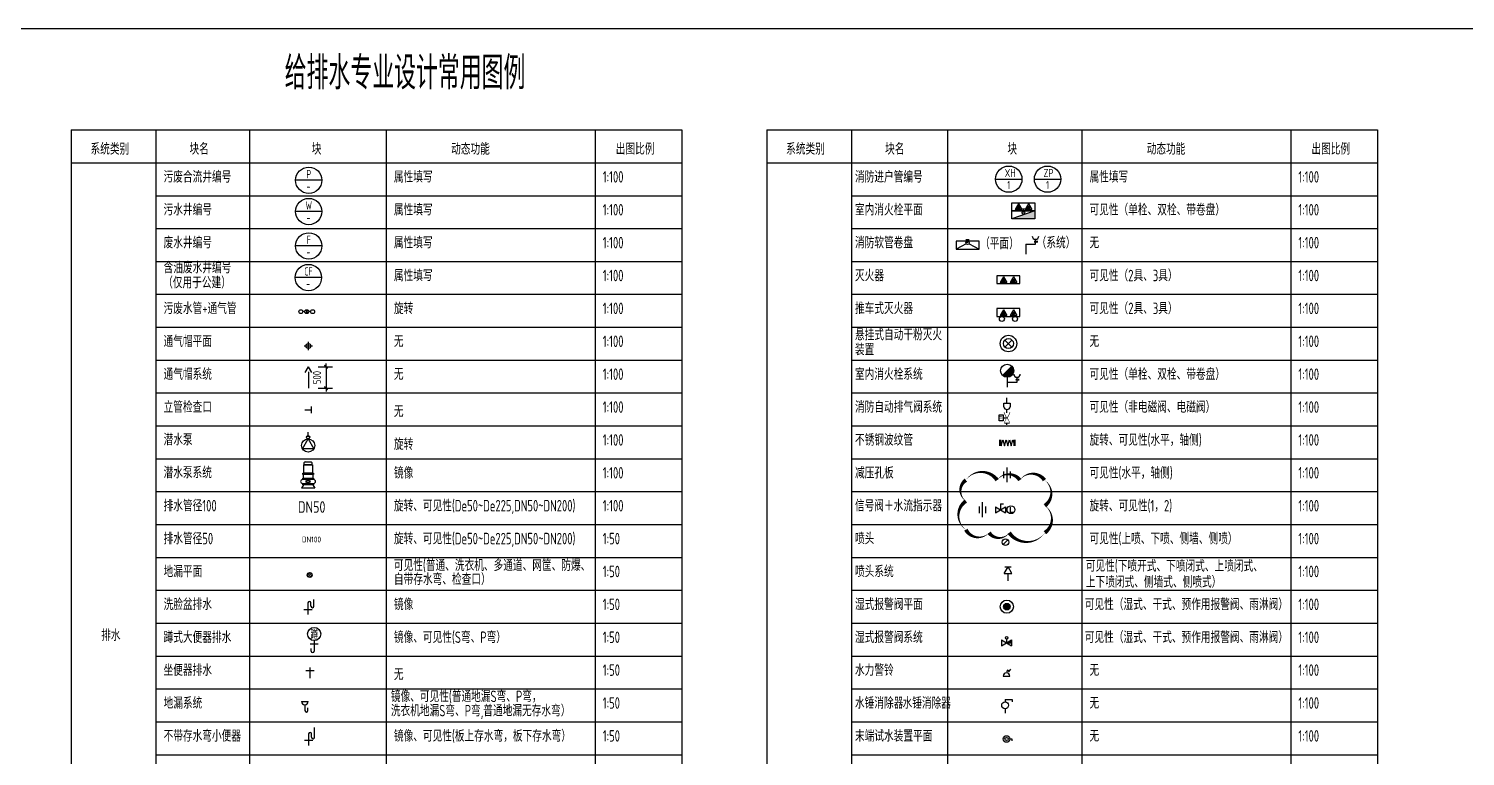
# Model space of a CAD drawing. Extents: x -973766 to 490869, y -74466 to 47007.
# Drawn here: x -474392 to -430748, y -19717 to 2410 of the extents above; entities that cross this region are included whole.
import ezdxf
from ezdxf.enums import TextEntityAlignment as Align

# ---------------------------------------------------------------- set-up
doc = ezdxf.new("R2010")
doc.units = 0
doc.header["$LTSCALE"] = 100
doc.header["$MEASUREMENT"] = 0
doc.linetypes.add('CONTINOUS', pattern=[0])
doc.layers.get('Defpoints').update_dxf_attribs({"color": 2})
for name, color, linetype in [('W-DRAI-DIMS', 51, 'Continuous'), ('W-DRAI-EQPM', 2, 'Continuous'), ('W-DRAI-FLDR', 50, 'Continuous'), ('W-DRAI-NOTE', 50, 'Continuous'), ('W-EQPM', 8, 'Continuous'), ('W-FRPT-EXTG', 140, 'Continuous'), ('W-FRPT-HYDT', 60, 'Continuous'), ('W-FRPT-HYDT-EQPM', 60, 'Continuous'), ('W-FRPT-NOTE', 60, 'Continuous'), ('W-FRPT-SPRL', 60, 'Continuous'), ('W-FRPT-SPRL-EQPM', 60, 'Continuous'), ('W-NOTE', 40, 'Continuous'), ('W-NOTE-NAME', 40, 'Continuous')]:
    doc.layers.add(name, color=color, linetype=linetype)
for name, color, linetype, lineweight in [('W-DRAI-DOME-PIPE', 2, 'TH_PL13-100_F', 30), ('W-DRAI-VENT-PIPE', 5, 'TH_PL21-100_T', 30), ('W-FRPT-HYDT-PIPE', 1, 'TH_PL09-100_XH', 30), ('W-FRPT-SPRL-PIPE', 4, 'TH_PL10-100_ZP', 30)]:
    doc.layers.add(name, color=color, linetype=linetype, lineweight=lineweight)
doc.styles.add('CCDI_T_S01', font='')
doc.styles.add('TH-STYLE3', font='tssdeng.shx', dxfattribs={"width": 0.8, "bigfont": 'tssdchn.shx'})
doc.styles.get('CCDI_T_S01').set_extended_font_data('Font Creator Program')
doc.linetypes.add('TH_PL09-100_XH', pattern='A,25,["XH",TH-STYLE3,S=3,R=0,X=1.15,Y=-1.1],-6', length=31)
doc.linetypes.add('TH_PL10-100_ZP', pattern='A,25,["ZP",TH-STYLE3,S=3,R=0,X=1.15,Y=-1.25],-6.5', length=31.5)
doc.linetypes.add('TH_PL13-100_F', pattern='A,25,["F",TH-STYLE3,S=3,R=0,X=1.4,Y=-1.25],-3.5', length=28.5)
doc.linetypes.add('TH_PL21-100_T', pattern='A,25,["T",TH-STYLE3,S=3,R=0,X=1.1,Y=-1.25],-3.5', length=28.5)
doc.dimstyles.new('TH-DIM100-W', dxfattribs={"dimscale": 100, "dimtxt": 3.5, "dimasz": 2, "dimexe": 2, "dimexo": 3, "dimgap": 1.5, "dimtad": 1, "dimdec": 0, "dimdsep": 46, "dimtxsty": 'TH-STYLE3', "dimblk1": 'ARCHTICK', "dimblk2": 'ARCHTICK', "dimsah": 1, "dimcen": -1, "dimclrd": 256, "dimclre": 256, "dimclrt": 256, "dimazin": 0, "dimtfac": 1, "dimtdec": 0, "dimtix": 1, "dimtmove": 2, "dimatfit": 0, "dimfxl": 2, "dimtolj": 1, "dimtzin": 0, "dimlwd": -1, "dimlwe": -1, "dimarcsym": 0})
pattern_1 = [(225, (385320.485, -22544.052), (13.25825215, -13.25825215), [])]
pattern_2 = [(315, (-384620.485, -22544.052), (-13.25825215, -13.25825215), [])]

# ---------------------------------------------------------------- blocks, each defined once
blk = doc.blocks.new('*U188')
at = {"layer": 'W-DRAI-EQPM'}
for p, q in [((-42, 42), (42, -42)), ((-42, -42), (42, 42))]:
    blk.add_line(p, q, dxfattribs=at)
for centre in [(-180, 0), (0, 0), (180, 0)]:
    blk.add_circle(centre, 60, dxfattribs=at)
at = {"layer": 'W-DRAI-VENT-PIPE'}
for p, q in [((-60, 0), (-120, 0)), ((120, 0), (60, 0))]:
    blk.add_line(p, q, dxfattribs=at)
blk = doc.blocks.new('*U387')
for p, q in [((-46, 20), (-75, -4)), ((-46, 20), (-12, 48)), ((38, 32), (-38, -32)), ((17, 73), (-12, 48)), ((57, 48), (38, 32)), ((75, 4), (46, -20)), ((-38, -32), (-57, -48)), ((12, -48), (-17, -73)), ((12, -48), (46, -20))]:
    blk.add_line(p, q)
blk.add_circle((0, 0), 75)
blk = doc.blocks.new('_ArchTick')
at = {"color": 0, "linetype": 'ByBlock', "const_width": 0.4}
blk.add_lwpolyline([(-0.5, -0.5), (0.5, 0.5)], dxfattribs=at)
blk = doc.blocks.new('*D260')
at = {"layer": 'Defpoints', "color": 0, "transparency": 16777216}
for p in [(0, 0), (0, -650), (534, -650)]:
    blk.add_point(p, dxfattribs=at)
at = {"layer": 'W-DRAI-DIMS', "transparency": 16777216}
for p, q in [((534, 0), (534, 100)), ((300, 0), (734, 0)), ((534, 0), (534, -650)), ((300, -650), (734, -650)), ((534, -650), (534, -750))]:
    blk.add_line(p, q, dxfattribs=at)
at = {"layer": 'W-DRAI-DIMS', "transparency": 16777216, "xscale": 100, "yscale": 100, "zscale": 100}
for p, rotation in [((534, 0), 270), ((534, -650), 90)]:
    blk.add_blockref('_ArchTick', p, dxfattribs=dict(at, rotation=rotation))
at = {"layer": 'W-DRAI-DIMS', "transparency": 16777216, "insert": (259, -325), "char_height": 250, "attachment_point": 5, "rotation": 90, "style": 'TH-STYLE3'}
blk.add_mtext('\\A1;500', dxfattribs=at)
blk = doc.blocks.new('通气帽平面')
for p, q in [((-125, 0), (125, 0)), ((0, -125), (0, 125))]:
    blk.add_line(p, q)
blk.add_circle((0, 0), 75)
blk = doc.blocks.new('立管检查口')
for p, q in [((0, 0), (200, 0)), ((200, 100), (200, -100)), ((200, 0), (200, 0))]:
    blk.add_line(p, q)
blk = doc.blocks.new('*U325')
at = {"layer": 'W-DRAI-DIMS', "style": 'TH-STYLE3', "width": 0.8}
blk.add_text('DN100', height=175, dxfattribs=at).set_placement((40, 24))
blk = doc.blocks.new('*U324')
at = {"layer": 'W-DRAI-DIMS', "style": 'TH-STYLE3', "width": 0.8}
blk.add_text('DN50', height=350, dxfattribs=at).set_placement((40, 26))
blk = doc.blocks.new('*U238')
at = {"layer": 'W-DRAI-DOME-PIPE'}
for p, q in [((-90, 95), (-90, -80)), ((0, -80), (0, 0))]:
    blk.add_line(p, q, dxfattribs=at)
blk.add_arc((-45, -80), 45, 180, 0, dxfattribs=at)
at = {"layer": 'W-DRAI-EQPM'}
blk.add_line((-190, 195), (10, 195), dxfattribs=at)
blk.add_arc((-90, 195), 100, 180, 0, dxfattribs=at)
blk = doc.blocks.new('*U179')
at = {"layer": 'W-DRAI-DOME-PIPE'}
for p, q in [((180, 250), (180, 450)), ((0, 350), (0, 0)), ((90, 250), (90, 350))]:
    blk.add_line(p, q, dxfattribs=at)
for centre, start, end in [((45, 350), 0, 180), ((135, 250), 180, 0)]:
    blk.add_arc(centre, 45, start, end, dxfattribs=at)
at = {"layer": 'W-DRAI-EQPM'}
blk.add_line((-125, 150), (125, 150), dxfattribs=at)
blk = doc.blocks.new('坐便器排水')
at = {"layer": 'W-DRAI-DOME-PIPE'}
blk.add_line((0, 320), (0, 0), dxfattribs=at)
at = {"layer": 'W-DRAI-EQPM'}
blk.add_line((125, 220), (-125, 220), dxfattribs=at)
blk = doc.blocks.new('*U180')
at = {"layer": 'W-DRAI-DOME-PIPE'}
for p, q in [((180, 250), (180, 550)), ((0, 350), (0, 0)), ((90, 250), (90, 350))]:
    blk.add_line(p, q, dxfattribs=at)
for centre, start, end in [((45, 350), 0, 180), ((135, 250), 180, 0)]:
    blk.add_arc(centre, 45, start, end, dxfattribs=at)
at = {"layer": 'W-DRAI-EQPM'}
blk.add_line((125, 150), (-125, 150), dxfattribs=at)
blk = doc.blocks.new('*U326')
at = {"layer": 'W-DRAI-DOME-PIPE'}
for p, q in [((192928, -125041), (192928, -125361)), ((192838, -125361), (192838, -125281))]:
    blk.add_line(p, q, dxfattribs=at)
blk.add_arc((192883, -125361), 45, 180, 0, dxfattribs=at)
at = {"layer": 'W-DRAI-EQPM'}
blk.add_line((192803, -125141), (193053, -125141), dxfattribs=at)
blk.add_circle((192928, -124841), 200, dxfattribs=at)
at = {"layer": 'W-DRAI-NOTE', "style": 'TH-STYLE3', "width": 0.7}
blk.add_text('蹲', height=250, dxfattribs=at).set_placement((192928, -124847), align=Align.MIDDLE)
blk = doc.blocks.new('*U307')
for p, q in [((-173, -350), (0, -50)), ((173, -350), (-173, -350)), ((0, -50), (173, -350))]:
    blk.add_line(p, q)
for centre, radius in [((0, 0), 50), ((0, -250), 200)]:
    blk.add_circle(centre, radius)
at = {"layer": 'Defpoints'}
blk.add_line((0, 0), (0, 150), dxfattribs=at)
blk = doc.blocks.new('*U408')
at = {"layer": 'W-FRPT-HYDT'}
blk.add_hatch(color=256, dxfattribs=at).paths.add_polyline_path([(-141, 359, 0.668179), (200, 500, 0.198912), (141, 641)])
h = blk.add_hatch(color=256, dxfattribs=at)
edge = h.paths.add_edge_path()
edge.add_arc((300, 225), 25, 0, 360)
for p, q in [((141, 641), (-141, 359)), ((141, 641), (-141, 359)), ((141, 641), (-141, 359)), ((141, 641), (-141, 359)), ((141, 641), (-141, 359)), ((0, 150), (300, 150)), ((300, 150), (300, 300)), ((300, 225), (350, 225)), ((350, 250), (350, 200))]:
    blk.add_line(p, q, dxfattribs=at)
for centre, radius in [((0, 500), 200), ((300, 225), 25)]:
    blk.add_circle(centre, radius, dxfattribs=at)
blk.add_arc((300, 400), 100, 180, 0, dxfattribs=at)
at = {"layer": 'W-FRPT-HYDT-PIPE'}
blk.add_line((0, 300), (0, 0), dxfattribs=at)
blk = doc.blocks.new('减压孔板1')
for p, q in [((-100, 100), (-100, -100)), ((0, 225), (0, -225)), ((100, 100), (100, -100))]:
    blk.add_line(p, q)
blk = doc.blocks.new('*U173')
for points in [[(-100, 0, 1), (100, 0, 1)], [(0, 100), (0, -100, 0.414214), (100, 0, 0.414214)]]:
    blk.add_hatch(color=256).paths.add_polyline_path(points)
h = blk.add_hatch(color=256)
h.paths.add_polyline_path([(0, 100), (0, 0), (100, 0, 0.414214)])
h.paths.add_polyline_path([(0, -100), (0, 0), (-100, 0, 0.414214)])
blk.add_line((0, 100), (0, -100))
for radius in [200, 100]:
    blk.add_circle((0, 0), radius)
blk = doc.blocks.new('*U274')
blk.add_hatch(color=256).paths.add_polyline_path([(300, 0), (300, 90), (150, 0)])
for p, q in [((0, 90), (0, -90)), ((0, 90), (300, -90)), ((0, -90), (300, 90)), ((150, 114), (150, 0)), ((150, 0), (300, 0)), ((300, 90), (300, -90))]:
    blk.add_line(p, q)
blk.add_circle((150, 150), 36)
blk = doc.blocks.new('*U383')
for p, q in [((-233, 26), (-233, 217)), ((-233, 217), (-120, 217)), ((-120, 26), (-233, 26)), ((-120, 217), (-120, 26)), ((-120, 121), (0, 121)), ((77, -29), (-77, 271)), ((77, 271), (-77, -29)), ((-77, -29), (77, -29))]:
    blk.add_line(p, q)
at = {"layer": 'W-FRPT-HYDT-EQPM'}
for p, q in [((-92, 456), (-92, 563)), ((-92, 563), (92, 563)), ((92, 563), (92, 456))]:
    blk.add_line(p, q, dxfattribs=at)
blk.add_arc((0, 466), 92.5, 186.0401, 353.9599, dxfattribs=at)
at = {"layer": 'W-FRPT-HYDT-PIPE'}
for p, q in [((0, 563), (0, 732)), ((0, -88), (0, 373))]:
    blk.add_line(p, q, dxfattribs=at)
at = {"style": 'CCDI_T_S01', "width": 0.7}
blk.add_text('M', height=83.3, rotation=90, dxfattribs=at).set_placement((-137, 100))
blk.add_wipeout([(77, 271), (-77, 271), (0, 121), (77, -29), (-77, -29), (0, 121)])
blk = doc.blocks.new('*U175')
blk.add_line((71, 71), (-71, -71))
blk.add_circle((0, 0), 100)
blk = doc.blocks.new('*U176')
for p, q in [((0, 90), (0, -90)), ((35, 90), (35, -90)), ((60, -90), (110, 90)), ((110, 90), (160, -90)), ((160, -90), (210, 90)), ((210, 90), (260, -90)), ((260, -90), (310, 90)), ((310, 90), (360, -90)), ((360, -90), (410, 90)), ((410, 90), (435, 0)), ((435, 90), (435, -90)), ((470, 90), (470, -90)), ((35, 0), (60, -90))]:
    blk.add_line(p, q)
blk = doc.blocks.new('*U177')
at = {"layer": 'W-FRPT-SPRL-EQPM', "linetype": 'Continuous'}
for p, q in [((-120, 222), (0, 422)), ((-120, 222), (120, 222)), ((120, 222), (0, 422))]:
    blk.add_line(p, q, dxfattribs=at)
at = {"layer": 'W-FRPT-SPRL-EQPM'}
blk.add_line((-100, 422), (100, 422), dxfattribs=at)
at = {"layer": 'W-FRPT-SPRL-EQPM', "ltscale": 0.5}
blk.add_line((0, 0), (0, 222), dxfattribs=at)
blk = doc.blocks.new('水流指示器')
for p, q in [((-29, 82), (-29, -78)), ((-29, -78), (67, -78))]:
    blk.add_line(p, q)
blk.add_circle((0, 0), 120)
blk = doc.blocks.new('遥控信号阀')
for p, q in [((0, 90), (0, -90)), ((0, 90), (300, -90)), ((0, -90), (300, 90)), ((150, 180), (150, 0)), ((150, 180), (246, 180)), ((300, 90), (300, -90))]:
    blk.add_line(p, q)
blk = doc.blocks.new('*U413')
at = {"layer": 'Defpoints'}
blk.add_lwpolyline([(56982, -10422, 0, 120, -0.520567), (57933, -10422, 0, 120, -0.520567), (58622, -10422, 0, 120, -0.520567), (59369, -10422, 0, 120, -0.520567), (59382, -11199, 0, 120, -0.520567), (59382, -12020, 0, 120, -0.520567), (58298, -12022, 0, 120, -0.520567), (57688, -12022, 0, 120, -0.520567), (56982, -11929, 0, 120, -0.520567), (56982, -11059, 0, 120, -0.520567)], format="xyseb", close=True, dxfattribs=at)
at = {"layer": 'W-FRPT-HYDT-EQPM'}
for p, q in [((57382, -11222), (57382, -11422)), ((57482, -11097), (57482, -11547)), ((57582, -11222), (57582, -11422))]:
    blk.add_line(p, q, dxfattribs=at)
at = {"layer": 'W-FRPT-SPRL-PIPE'}
blk.add_line((58182, -11322), (58232, -11322), dxfattribs=at)
at = {"layer": 'W-FRPT-HYDT-EQPM'}
for name, p in [('遥控信号阀', (57882, -11322)), ('水流指示器', (58352, -11322))]:
    blk.add_blockref(name, p, dxfattribs=at)
blk = doc.blocks.new('水力警铃')
at = {"layer": 'W-FRPT-SPRL-EQPM'}
for p, q in [((-100, 0), (100, 0)), ((3, 127), (46, 193)), ((46, 193), (65, 125)), ((65, 125), (128, 211))]:
    blk.add_line(p, q, dxfattribs=at)
blk.add_arc((0, 0), 100, 0, 180, dxfattribs=at)
blk = doc.blocks.new('污水井编号')
at = {"layer": 'W-DRAI-EQPM'}
blk.add_circle((0, 400), 400, dxfattribs=at)
at = {"layer": 'W-DRAI-NOTE'}
blk.add_line((400, 400), (-400, 400), dxfattribs=at)
at = {"layer": 'W-DRAI-NOTE', "style": 'TH-STYLE3', "width": 0.7}
blk.add_text('W', height=250, dxfattribs=at).set_placement((0, 586), align=Align.MIDDLE)
at = {"layer": 'W-DRAI-NOTE', "style": 'TH-STYLE3', "width": 0.7, "flags": 8}
blk.add_attdef('-', text='', height=250, dxfattribs=at).set_placement((-10, 90), align=Align.CENTER)
blk = doc.blocks.new('污废合流井编号')
at = {"layer": 'W-DRAI-EQPM'}
blk.add_circle((0, 400), 400, dxfattribs=at)
at = {"layer": 'W-DRAI-NOTE'}
blk.add_line((400, 400), (-400, 400), dxfattribs=at)
at = {"layer": 'W-DRAI-NOTE', "style": 'TH-STYLE3', "width": 0.7}
blk.add_text('P', height=250, dxfattribs=at).set_placement((0, 586), align=Align.MIDDLE)
at = {"layer": 'W-DRAI-NOTE', "style": 'TH-STYLE3', "width": 0.7, "flags": 8}
blk.add_attdef('-', text='', height=250, dxfattribs=at).set_placement((-10, 90), align=Align.CENTER)
blk = doc.blocks.new('废水井编号')
at = {"layer": 'W-DRAI-EQPM'}
blk.add_circle((0, 400), 400, dxfattribs=at)
at = {"layer": 'W-DRAI-NOTE'}
blk.add_line((400, 400), (-400, 400), dxfattribs=at)
at = {"layer": 'W-DRAI-NOTE', "style": 'TH-STYLE3', "width": 0.7}
blk.add_text('F', height=250, dxfattribs=at).set_placement((0, 586), align=Align.MIDDLE)
at = {"layer": 'W-DRAI-NOTE', "style": 'TH-STYLE3', "width": 0.7, "flags": 8}
blk.add_attdef('-', text='', height=250, dxfattribs=at).set_placement((-10, 90), align=Align.CENTER)
blk = doc.blocks.new('含油废水井编号')
at = {"layer": 'W-DRAI-EQPM'}
blk.add_circle((0, 400), 400, dxfattribs=at)
at = {"layer": 'W-DRAI-NOTE'}
blk.add_line((400, 400), (-400, 400), dxfattribs=at)
at = {"layer": 'W-DRAI-NOTE', "style": 'TH-STYLE3', "width": 0.7}
blk.add_text('CF', height=250, dxfattribs=at).set_placement((0, 586), align=Align.MIDDLE)
at = {"layer": 'W-DRAI-NOTE', "style": 'TH-STYLE3', "width": 0.7, "flags": 8}
blk.add_attdef('-', text='', height=250, dxfattribs=at).set_placement((-10, 90), align=Align.CENTER)
blk = doc.blocks.new('*U158')
at = {"linetype": 'CONTINOUS'}
h = blk.add_hatch(dxfattribs=at)
h.set_pattern_fill('ANSI31', color=256, scale=150, angle=180, style=0)
h.set_pattern_definition(pattern_2)
h.paths.add_polyline_path([(163, 59), (237, 59), (237, 126), (163, 126)])
h = blk.add_hatch(dxfattribs=at)
h.set_pattern_fill('ANSI31', color=256, scale=150, angle=180, style=0)
h.set_pattern_definition(pattern_1)
h.paths.add_polyline_path([(537, 59), (463, 59), (463, 126), (537, 126)])
for p, q in [((200, 207), (100, 34)), ((300, 34), (100, 34)), ((200, 207), (300, 34)), ((500, 207), (400, 34)), ((400, 34), (600, 34)), ((500, 207), (600, 34))]:
    blk.add_line(p, q, dxfattribs=at)
for points in [[(700, 0), (700, 240), (0, 240), (0, 0)], [(163, 59), (237, 59), (237, 126), (163, 126)], [(537, 59), (463, 59), (463, 126), (537, 126)]]:
    blk.add_lwpolyline(points, close=True, dxfattribs=at)
for centre in [(150, -75), (550, -75)]:
    blk.add_circle(centre, 75)
blk = doc.blocks.new('悬挂式自动干粉灭火装置')
at = {"layer": 'W-FRPT-EXTG'}
for p, q in [((3455240, -1140695), (3455452, -1140908)), ((3455240, -1140908), (3455452, -1140695))]:
    blk.add_line(p, q, dxfattribs=at)
for radius in [250, 150]:
    blk.add_circle((3455346, -1140802), radius, dxfattribs=at)
blk = doc.blocks.new('末端试水装置平面')
at = {"layer": 'W-FRPT-NOTE'}
for p, q in [((100, 0), (160, 0)), ((160, 0), (160, -60))]:
    blk.add_line(p, q, dxfattribs=at)
for radius in [100, 50]:
    blk.add_circle((0, 0), radius, dxfattribs=at)
blk = doc.blocks.new('*U389')
at = {"linetype": 'Continuous'}
for p, q in [((-115, 713), (-115, 777)), ((115, 713), (-115, 713)), ((-91, 801), (91, 801)), ((115, 777), (115, 713)), ((-143, 102), (-200, 0)), ((200, 0), (-200, 0)), ((167, 264), (-167, 264)), ((-167, 144), (167, 144)), ((-150, 415), (-150, 305)), ((150, 415), (-150, 415)), ((-150, 305), (150, 305)), ((143, 102), (200, 0)), ((150, 305), (150, 415))]:
    blk.add_line(p, q, dxfattribs=at)
for points in [[(162, 436), (-162, 436), (-162, 457), (162, 457)], [(132, 457), (-132, 457), (-132, 713), (132, 713)], [(162, 415), (-162, 415), (-162, 436), (162, 436)], [(162, 285), (-162, 285), (-162, 305), (162, 305)], [(162, 264), (-162, 264), (-162, 285), (162, 285)], [(162, 123), (-162, 123), (-162, 144), (162, 144)], [(162, 102), (-162, 102), (-162, 123), (162, 123)]]:
    blk.add_lwpolyline(points, close=True, dxfattribs=at)
for radius in [61.1, 36.6]:
    blk.add_circle((0, 204), radius)
for centre, radius, start, end in [((-91, 777), 23.7, 90, 180), ((91, 777), 23.7, 0, 90), ((-167, 204), 60, 90, 270), ((167, 204), 60, 270, 90)]:
    blk.add_arc(centre, radius, start, end, dxfattribs=at)
blk = doc.blocks.new('*U287')
at = {"linetype": 'CONTINOUS'}
h = blk.add_hatch(dxfattribs=at)
h.set_pattern_fill('ANSI31', color=256, scale=150, angle=180, style=0)
h.set_pattern_definition(pattern_2)
h.paths.add_polyline_path([(163, 59), (237, 59), (237, 126), (163, 126)])
h = blk.add_hatch(dxfattribs=at)
h.set_pattern_fill('ANSI31', color=256, scale=150, angle=180, style=0)
h.set_pattern_definition(pattern_1)
h.paths.add_polyline_path([(537, 59), (463, 59), (463, 126), (537, 126)])
for p, q in [((200, 207), (100, 34)), ((300, 34), (100, 34)), ((200, 207), (300, 34)), ((500, 207), (400, 34)), ((400, 34), (600, 34)), ((500, 207), (600, 34))]:
    blk.add_line(p, q, dxfattribs=at)
for points in [[(700, 0), (700, 240), (0, 240), (0, 0)], [(163, 59), (237, 59), (237, 126), (163, 126)], [(537, 59), (463, 59), (463, 126), (537, 126)]]:
    blk.add_lwpolyline(points, close=True, dxfattribs=at)
blk = doc.blocks.new('消防软管卷盘')
for p, q in [((306, 166), (0, 0)), ((300, 290), (400, 290)), ((350, 190), (350, 290)), ((394, 166), (700, 0))]:
    blk.add_line(p, q)
blk.add_lwpolyline([(0, 240), (0, 0), (700, 0), (700, 240)], close=True)
blk.add_circle((350, 190), 50)
blk = doc.blocks.new('消防软管卷盘系统')
h = blk.add_hatch(color=256)
edge = h.paths.add_edge_path()
edge.add_arc((300, 375), 25, 0, 360)
for p, q in [((300, 300), (300, 450)), ((0, 300), (300, 300)), ((300, 375), (350, 375)), ((350, 400), (350, 350))]:
    blk.add_line(p, q)
blk.add_circle((300, 375), 25)
blk.add_arc((300, 550), 100, 180, 0)
at = {"layer": 'W-FRPT-HYDT-PIPE'}
blk.add_line((0, 300), (0, 0), dxfattribs=at)
blk = doc.blocks.new('*U241')
at = {"layer": 'W-NOTE'}
blk.add_lwpolyline([(0, 0), (1146, 0), (1146, 574), (0, 574)], close=True, dxfattribs=at)
blk = doc.blocks.new('水锤消除器')
for p, q in [((0, 600), (300, 600)), ((0, 600), (0, 500)), ((0, 200), (0, 0)), ((300, 600), (300, 500))]:
    blk.add_line(p, q)
blk.add_circle((0, 350), 150)
blk = doc.blocks.new('消防进户管编号1')
blk.add_line((-400, 400), (400, 400))
blk.add_circle((0, 400), 400)
at = {"style": 'TH-STYLE3', "width": 0.8, "flags": 8}
blk.add_attdef('XH', (-125, 462), '', height=250, dxfattribs=at)
at = {"style": 'TH-STYLE3', "width": 0.7, "flags": 8}
blk.add_attdef('-', text='', height=250, dxfattribs=at).set_placement((0, 96), align=Align.CENTER)
blk = doc.blocks.new('*U407')
blk.add_hatch(color=256).paths.add_polyline_path([(0, 240), (700, 0), (0, 0)])
at = {"linetype": 'CONTINOUS'}
h = blk.add_hatch(dxfattribs=at)
h.set_pattern_fill('ANSI31', color=256, scale=150, angle=180, style=0)
h.set_pattern_definition([(315, (-384620.485, -22304.052), (-13.25825215, -13.25825215), [])])
h.paths.add_polyline_path([(163, 299), (237, 299), (237, 366), (163, 366)])
h = blk.add_hatch(dxfattribs=at)
h.set_pattern_fill('ANSI31', color=256, scale=150, angle=180, style=0)
h.set_pattern_definition([(225, (385320.485, -22304.052), (13.25825215, -13.25825215), [])])
h.paths.add_polyline_path([(537, 299), (463, 299), (463, 366), (537, 366)])
for p, q in [((200, 447), (100, 274)), ((200, 447), (300, 274)), ((500, 447), (400, 274)), ((500, 447), (600, 274)), ((300, 274), (100, 274)), ((400, 274), (600, 274))]:
    blk.add_line(p, q, dxfattribs=at)
for p, q in [((0, 240), (0, 0)), ((700, 240), (0, 240)), ((0, 240), (700, 0)), ((0, 0), (700, 0)), ((300, 290), (400, 290)), ((350, 190), (350, 290)), ((700, 0), (700, 240))]:
    blk.add_line(p, q)
for points in [[(700, 240), (700, 480), (0, 480), (0, 240)], [(163, 299), (237, 299), (237, 366), (163, 366)], [(537, 299), (463, 299), (463, 366), (537, 366)]]:
    blk.add_lwpolyline(points, close=True, dxfattribs=at)
blk.add_circle((350, 190), 50)
blk = doc.blocks.new('通气帽系统')
at = {"layer": 'W-DRAI-DOME-PIPE'}
blk.add_line((0, -150), (0, -650), dxfattribs=at)
at = {"layer": 'W-DRAI-EQPM'}
for p in [(-100, -173.2), (100, -173.2)]:
    blk.add_line(p, (0, 0), dxfattribs=at)
at = {"layer": 'W-DRAI-DIMS'}
dim = blk.add_linear_dim(base=(533.5, -650), p1=(0, 0), p2=(0, -650), angle=90, text='500', dimstyle='TH-DIM100-W', override={"dimtxsty": 'TH-STYLE3'}, dxfattribs=at)
dim.commit()
dim.dimension.update_dxf_attribs({"geometry": '*D260', "text_midpoint": (258.5, -325)})

msp = doc.modelspace()

# ---------------------------------------------------------------- linework, layer by layer
for p, q in [((-473103.95, -668.04), (-473103.95, -29168.04)), ((-473103.95, -668.04), (-454547.69, -668.04)), ((-470526.94, -668.04), (-470526.94, -29168.04)), ((-467688.42, -668.04), (-467688.42, -29168.04)), ((-463528.86, -668.04), (-463528.86, -29168.04)), ((-457184.21, -668.04), (-457184.21, -29168.04)), ((-454547.69, -668.04), (-454547.69, -29168.04)), ((-451970.68, -668.04), (-451970.68, -40668.04)), ((-451970.68, -668.04), (-433414.42, -668.04)), ((-449393.68, -668.04), (-449393.68, -40668.04)), ((-446481.24, -668.04), (-446481.24, -40668.04)), ((-442395.6, -668.04), (-442395.6, -40668.04)), ((-436050.94, -668.04), (-436050.94, -40668.04)), ((-433414.42, -668.04), (-433414.42, -40668.04)), ((-473103.95, -1668.04), (-454547.69, -1668.04)), ((-451970.68, -1668.04), (-433414.42, -1668.04)), ((-470526.94, -2668.04), (-454547.69, -2668.04)), ((-449393.68, -2668.04), (-433414.42, -2668.04)), ((-470526.94, -3668.04), (-454547.69, -3668.04)), ((-449393.68, -3668.04), (-433414.42, -3668.04)), ((-470526.94, -4668.04), (-454547.69, -4668.04)), ((-449393.68, -4668.04), (-433414.42, -4668.04)), ((-470526.94, -5668.04), (-454547.69, -5668.04)), ((-449393.68, -5668.04), (-433414.42, -5668.04)), ((-470526.94, -6668.04), (-454547.69, -6668.04)), ((-449393.68, -6668.04), (-433414.42, -6668.04)), ((-470526.94, -7668.04), (-454547.69, -7668.04)), ((-449393.68, -7668.04), (-433414.42, -7668.04)), ((-470526.94, -8668.04), (-454547.69, -8668.04)), ((-449393.68, -8668.04), (-433414.42, -8668.04)), ((-470526.94, -9668.04), (-454547.69, -9668.04)), ((-449393.68, -9668.04), (-433414.42, -9668.04)), ((-470526.94, -10668.04), (-454547.69, -10668.04)), ((-449393.68, -10668.04), (-433414.42, -10668.04)), ((-470526.94, -11668.04), (-454547.69, -11668.04)), ((-449393.68, -11668.04), (-433414.42, -11668.04)), ((-470526.94, -12668.04), (-454547.69, -12668.04)), ((-449393.68, -12668.04), (-433414.42, -12668.04)), ((-470526.94, -13668.04), (-454547.69, -13668.04)), ((-449393.68, -13668.04), (-433414.42, -13668.04)), ((-470526.94, -14668.04), (-454547.69, -14668.04)), ((-449393.68, -14668.04), (-433414.42, -14668.04)), ((-470526.94, -15668.04), (-454547.69, -15668.04)), ((-449393.68, -15668.04), (-433414.42, -15668.04)), ((-470526.94, -16668.04), (-454547.69, -16668.04)), ((-449393.68, -16668.04), (-433414.42, -16668.04)), ((-470526.94, -17668.04), (-454547.69, -17668.04)), ((-449393.68, -17668.04), (-433414.42, -17668.04)), ((-470526.94, -18668.04), (-454547.69, -18668.04)), ((-449393.68, -18668.04), (-433414.42, -18668.04)), ((-470526.94, -19668.04), (-454547.69, -19668.04)), ((-449393.68, -19668.04), (-433414.42, -19668.04))]:
    msp.add_line(p, q)

# ---------------------------------------------------------------- block references
at = {"layer": 'W-DRAI-DIMS'}
for name, p in [('*U324', (-466254.69, -12337.42)), ('*U325', (-466131.54, -13234.94))]:
    msp.add_blockref(name, p, dxfattribs=at)
at = {"layer": 'W-DRAI-EQPM'}
for name, p in [('污废合流井编号', (-465885.3, -2599.26)), ('废水井编号', (-465885.3, -4595.57)), ('含油废水井编号', (-465895.06, -5557.94))]:
    msp.add_blockref(name, p, dxfattribs=at).add_auto_attribs({'-': '-'})
ref = msp.add_blockref('污水井编号', (-465885.3, -3550.14), dxfattribs=at)
ref.add_attrib('-', '-', dxfattribs={"layer": 'W-DRAI-NOTE', "height": 250, "style": 'TH-STYLE3', "width": 0.7}).set_placement((-465895.06, -3460.01), align=Align.CENTER)
for name, p in [('*U188', (-465945.81, -6194.75)), ('通气帽平面', (-465896.09, -7238.59)), ('通气帽系统', (-465894.12, -7872.67)), ('立管检查口', (-466008.58, -9181.64)), ('*U389', (-465905.23, -11563.68)), ('*U179', (-465908.04, -15402.12)), ('*U326', (-658647.97, 108843.73)), ('坐便器排水', (-465847.5, -17340.5)), ('*U238', (-465911.21, -18247.68)), ('*U180', (-465889.51, -19387))]:
    msp.add_blockref(name, p, dxfattribs=at)
at = {"layer": 'W-DRAI-FLDR'}
msp.add_blockref('*U387', (-465855.8, -14204.79), dxfattribs=at)
at = {"layer": 'W-EQPM'}
msp.add_blockref('*U307', (-465905.23, -10013.68), dxfattribs=at)
at = {"layer": 'W-FRPT-EXTG'}
for name, p in [('*U287', (-444976.68, -5342.21)), ('*U158', (-444976.68, -6342.21)), ('悬挂式自动干粉灭火装置', (-3899972.53, 1133637.45))]:
    msp.add_blockref(name, p, dxfattribs=at)
at = {"layer": 'W-FRPT-HYDT', "xscale": -1}
msp.add_blockref('*U407', (-443820.85, -3367.33), dxfattribs=at)
at = {"layer": 'W-FRPT-HYDT'}
msp.add_blockref('*U408', (-444667.25, -8492.38), dxfattribs=at)
at = {"layer": 'W-FRPT-HYDT-EQPM'}
for name, p in [('消防软管卷盘系统', (-444103.21, -4445.59)), ('消防软管卷盘', (-446217.77, -4295.59)), ('*U176', (-444903.47, -10180.59)), ('减压孔板1', (-444672.7, -11157.69))]:
    msp.add_blockref(name, p, dxfattribs=at)
at = {"layer": 'W-FRPT-NOTE'}
ref = msp.add_blockref('消防进户管编号1', (-444617.14, -2566.27), dxfattribs=at)
ref.add_attrib('XH', 'XH', (-444741.97, -2103.98), dxfattribs={"layer": '0', "height": 250, "style": 'TH-STYLE3', "width": 0.8})
ref.add_attrib('-', '1', dxfattribs={"layer": '0', "height": 250, "style": 'TH-STYLE3', "width": 0.7}).set_placement((-444617.14, -2470.03), align=Align.CENTER)
ref = msp.add_blockref('消防进户管编号1', (-443439.39, -2566.27), dxfattribs=at)
ref.add_attrib('XH', 'ZP', (-443564.23, -2103.98), dxfattribs={"layer": '0', "height": 250, "style": 'TH-STYLE3', "width": 0.8})
ref.add_attrib('-', '1', dxfattribs={"layer": '0', "height": 250, "style": 'TH-STYLE3', "width": 0.7}).set_placement((-443439.39, -2470.03), align=Align.CENTER)
at = {"layer": 'W-FRPT-SPRL'}
msp.add_blockref('*U175', (-444713.19, -13203.46), dxfattribs=at)
at = {"layer": 'W-FRPT-SPRL-EQPM'}
for name, p in [('*U413', (-502902.77, -896.08)), ('*U177', (-444640.12, -14377.21)), ('*U173', (-444677.34, -15166.65)), ('*U274', (-444833.54, -16264.16)), ('水力警铃', (-444683.54, -17276.67)), ('末端试水装置平面', (-444683.54, -19190.73))]:
    msp.add_blockref(name, p, dxfattribs=at)
at = {"layer": 'W-FRPT-SPRL-EQPM', "xscale": 0.7, "yscale": 0.7, "zscale": 0.7}
msp.add_blockref('水锤消除器', (-444727.77, -18408.97), dxfattribs=at)

# ---------------------------------------------------------------- texts
at = {"layer": 'W-NOTE', "style": 'TH-STYLE3', "width": 0.7}
for s, p in [('系统类别', (-472514.35, -1421.29)), ('块名', (-469508.18, -1421.29)), ('块', (-465793.29, -1421.29)), ('动态功能', (-461560.08, -1421.29)), ('出图比例', (-456556.31, -1421.29)), ('系统类别', (-451381.08, -1421.29)), ('块名', (-448374.91, -1421.29)), ('块', (-444660.03, -1421.29)), ('动态功能', (-440426.81, -1421.29)), ('出图比例', (-435423.04, -1421.29)), ('污废合流井编号', (-470295.51, -2270.92)), ('属性填写', (-463297.43, -2270.92)), ('1:100', (-456952.77, -2270.92)), ('消防进户管编号', (-449289.98, -2270.92)), ('属性填写', (-442164.16, -2270.92)), ('1:100', (-435819.51, -2270.92)), ('污水井编号', (-470295.51, -3270.92)), ('属性填写', (-463297.43, -3270.92)), ('1:100', (-456952.77, -3270.92)), ('室内消火栓平面', (-449289.98, -3270.92)), ('可见性（单栓、双栓、带卷盘）', (-442164.16, -3270.92)), ('1:100', (-435819.51, -3270.92)), ('废水井编号', (-470295.51, -4270.92)), ('属性填写', (-463297.43, -4270.92)), ('1:100', (-456952.77, -4270.92)), ('消防软管卷盘', (-449289.98, -4270.92)), ('（平面）', (-445487.21, -4295.59)), ('（系统）', (-443769.4, -4273.01)), ('无', (-442164.16, -4270.92)), ('1:100', (-435819.51, -4270.92)), ('含油废水井编号', (-470295.51, -5030.65)), ('（仅用于公建）', (-470308.37, -5486.17)), ('属性填写', (-463297.43, -5270.92)), ('1:100', (-456952.77, -5270.92)), ('灭火器', (-449289.98, -5270.92)), ('可见性（2具、3具）', (-442164.16, -5270.92)), ('1:100', (-435819.51, -5270.92)), ('污废水管+通气管', (-470295.51, -6270.92)), ('旋转', (-463297.43, -6270.92)), ('1:100', (-456952.77, -6270.92)), ('推车式灭火器', (-449289.98, -6270.92)), ('可见性（2具、3具）', (-442164.16, -6270.92)), ('1:100', (-435819.51, -6270.92)), ('通气帽平面', (-470295.51, -7270.92)), ('无', (-463297.43, -7270.92)), ('1:100', (-456952.77, -7270.92)), ('悬挂式自动干粉灭火', (-449289.98, -7070.92)), ('无', (-442164.16, -7270.92)), ('1:100', (-435819.51, -7270.92)), ('装置', (-449289.98, -7520.92)), ('通气帽系统', (-470295.51, -8270.92)), ('无', (-463297.43, -8270.92)), ('1:100', (-456952.77, -8270.92)), ('室内消火栓系统', (-449289.98, -8270.92)), ('可见性（单栓、双栓、带卷盘）', (-442164.16, -8270.92)), ('1:100', (-435819.51, -8270.92)), ('立管检查口', (-470295.51, -9270.92)), ('无', (-463297.43, -9400.55)), ('1:100', (-456952.77, -9270.92)), ('消防自动排气阀系统', (-449289.98, -9270.92)), ('可见性（非电磁阀、电磁阀）', (-442164.16, -9270.92)), ('1:100', (-435819.51, -9270.92)), ('潜水泵', (-470295.51, -10262.73)), ('旋转', (-463297.43, -10400.55)), ('1:100', (-456952.77, -10270.92)), ('不锈钢波纹管', (-449289.98, -10270.92)), ('旋转、可见性(水平，轴侧)', (-442164.16, -10270.92)), ('1:100', (-435819.51, -10270.92)), ('潜水泵系统', (-470295.51, -11262.73)), ('镜像', (-463297.43, -11270.92)), ('减压孔板', (-449289.98, -11270.92)), ('可见性(水平，轴侧)', (-442164.16, -11270.92)), ('1:100', (-456952.77, -11270.92)), ('1:100', (-435819.51, -11270.92)), ('排水管径100', (-470295.51, -12270.92)), ('旋转、可见性(De50~De225,DN50~DN200)', (-463297.43, -12270.92)), ('1:100', (-456952.77, -12270.92)), ('信号阀＋水流指示器', (-449289.98, -12270.92)), ('旋转、可见性(1，2)', (-442164.16, -12270.92)), ('1:100', (-435819.51, -12270.92)), ('排水管径50', (-470295.51, -13270.92)), ('旋转、可见性(De50~De225,DN50~DN200)', (-463297.43, -13270.92)), ('1:50', (-456952.77, -13270.92)), ('喷头', (-449289.98, -13270.92)), ('可见性(上喷、下喷、侧墙、侧喷）', (-442164.16, -13270.92)), ('1:100', (-435819.51, -13270.92)), ('地漏平面', (-470295.51, -14270.92)), ('可见性(普通、洗衣机、多通道、网筐、防爆、', (-463297.43, -14083.65)), ('1:50', (-456952.77, -14270.92)), ('喷头系统', (-449289.98, -14270.92)), ('可见性(下喷开式、下喷闭式、上喷闭式、', (-442275.58, -14103.08)), ('1:100', (-435819.51, -14270.92)), ('自带存水弯、检查口）', (-463297.43, -14507.14)), ('上下喷闭式、侧墙式、侧喷式）', (-442275.58, -14589.85)), ('洗脸盆排水', (-470295.51, -15270.92)), ('镜像', (-463297.43, -15270.92)), ('1:50', (-456952.77, -15270.92)), ('湿式报警阀平面', (-449289.98, -15270.92)), ('可见性（湿式、干式、预作用报警阀、雨淋阀）', (-442307.61, -15270.92)), ('1:100', (-435819.51, -15270.92)), ('排水', (-472193.15, -16208.62)), ('蹲式大便器排水', (-470295.51, -16270.92)), ('镜像、可见性(S弯、P弯）', (-463297.43, -16270.92)), ('1:50', (-456952.77, -16270.92)), ('湿式报警阀系统', (-449289.98, -16270.92)), ('可见性（湿式、干式、预作用报警阀、雨淋阀）', (-442307.61, -16270.92)), ('1:100', (-435819.51, -16270.92)), ('坐便器排水', (-470295.51, -17270.92)), ('1:50', (-456952.77, -17270.92)), ('水力警铃', (-449289.98, -17270.92)), ('无', (-442164.16, -17270.92)), ('1:100', (-435819.51, -17270.92)), ('无', (-463297.43, -17400.55)), ('地漏系统', (-470295.51, -18270.92)), ('镜像、可见性(普通地漏S弯、P弯，', (-463390.09, -18070.26)), ('水锤消除器', (-449289.98, -18270.92)), ('水锤消除器', (-447844.36, -18270.92)), ('洗衣机地漏S弯、P弯,普通地漏无存水弯）', (-463390.09, -18502.46)), ('1:50', (-456952.77, -18270.92)), ('无', (-442164.16, -18270.92)), ('1:100', (-435819.51, -18270.92)), ('不带存水弯小便器', (-470295.51, -19270.92)), ('镜像、可见性(板上存水弯，板下存水弯）', (-463297.43, -19270.92)), ('1:50', (-456952.77, -19270.92)), ('末端试水装置平面', (-449289.98, -19270.92)), ('无', (-442164.16, -19270.92)), ('1:100', (-435819.51, -19270.92))]:
    msp.add_text(s, height=350, dxfattribs=at).set_placement(p)
at = {"layer": 'W-NOTE-NAME', "style": 'TH-STYLE3', "width": 0.7}
msp.add_text('给排水专业设计常用图例  ', height=1000, dxfattribs=at).set_placement((-466616.77, 564.88))

# ---------------------------------------------------------------- next in the draw order: block references
at = {"layer": 'W-FRPT-HYDT-EQPM'}
msp.add_blockref('*U383', (-444671.73, -9545.17), dxfattribs=at)

# ---------------------------------------------------------------- next in the draw order: block references
at = {"layer": 'W-NOTE', "xscale": 100, "yscale": 100, "zscale": 100}
msp.add_blockref('*U241', (-497742.62, -54990.5), dxfattribs=at)

doc.saveas('drawing.dxf')
